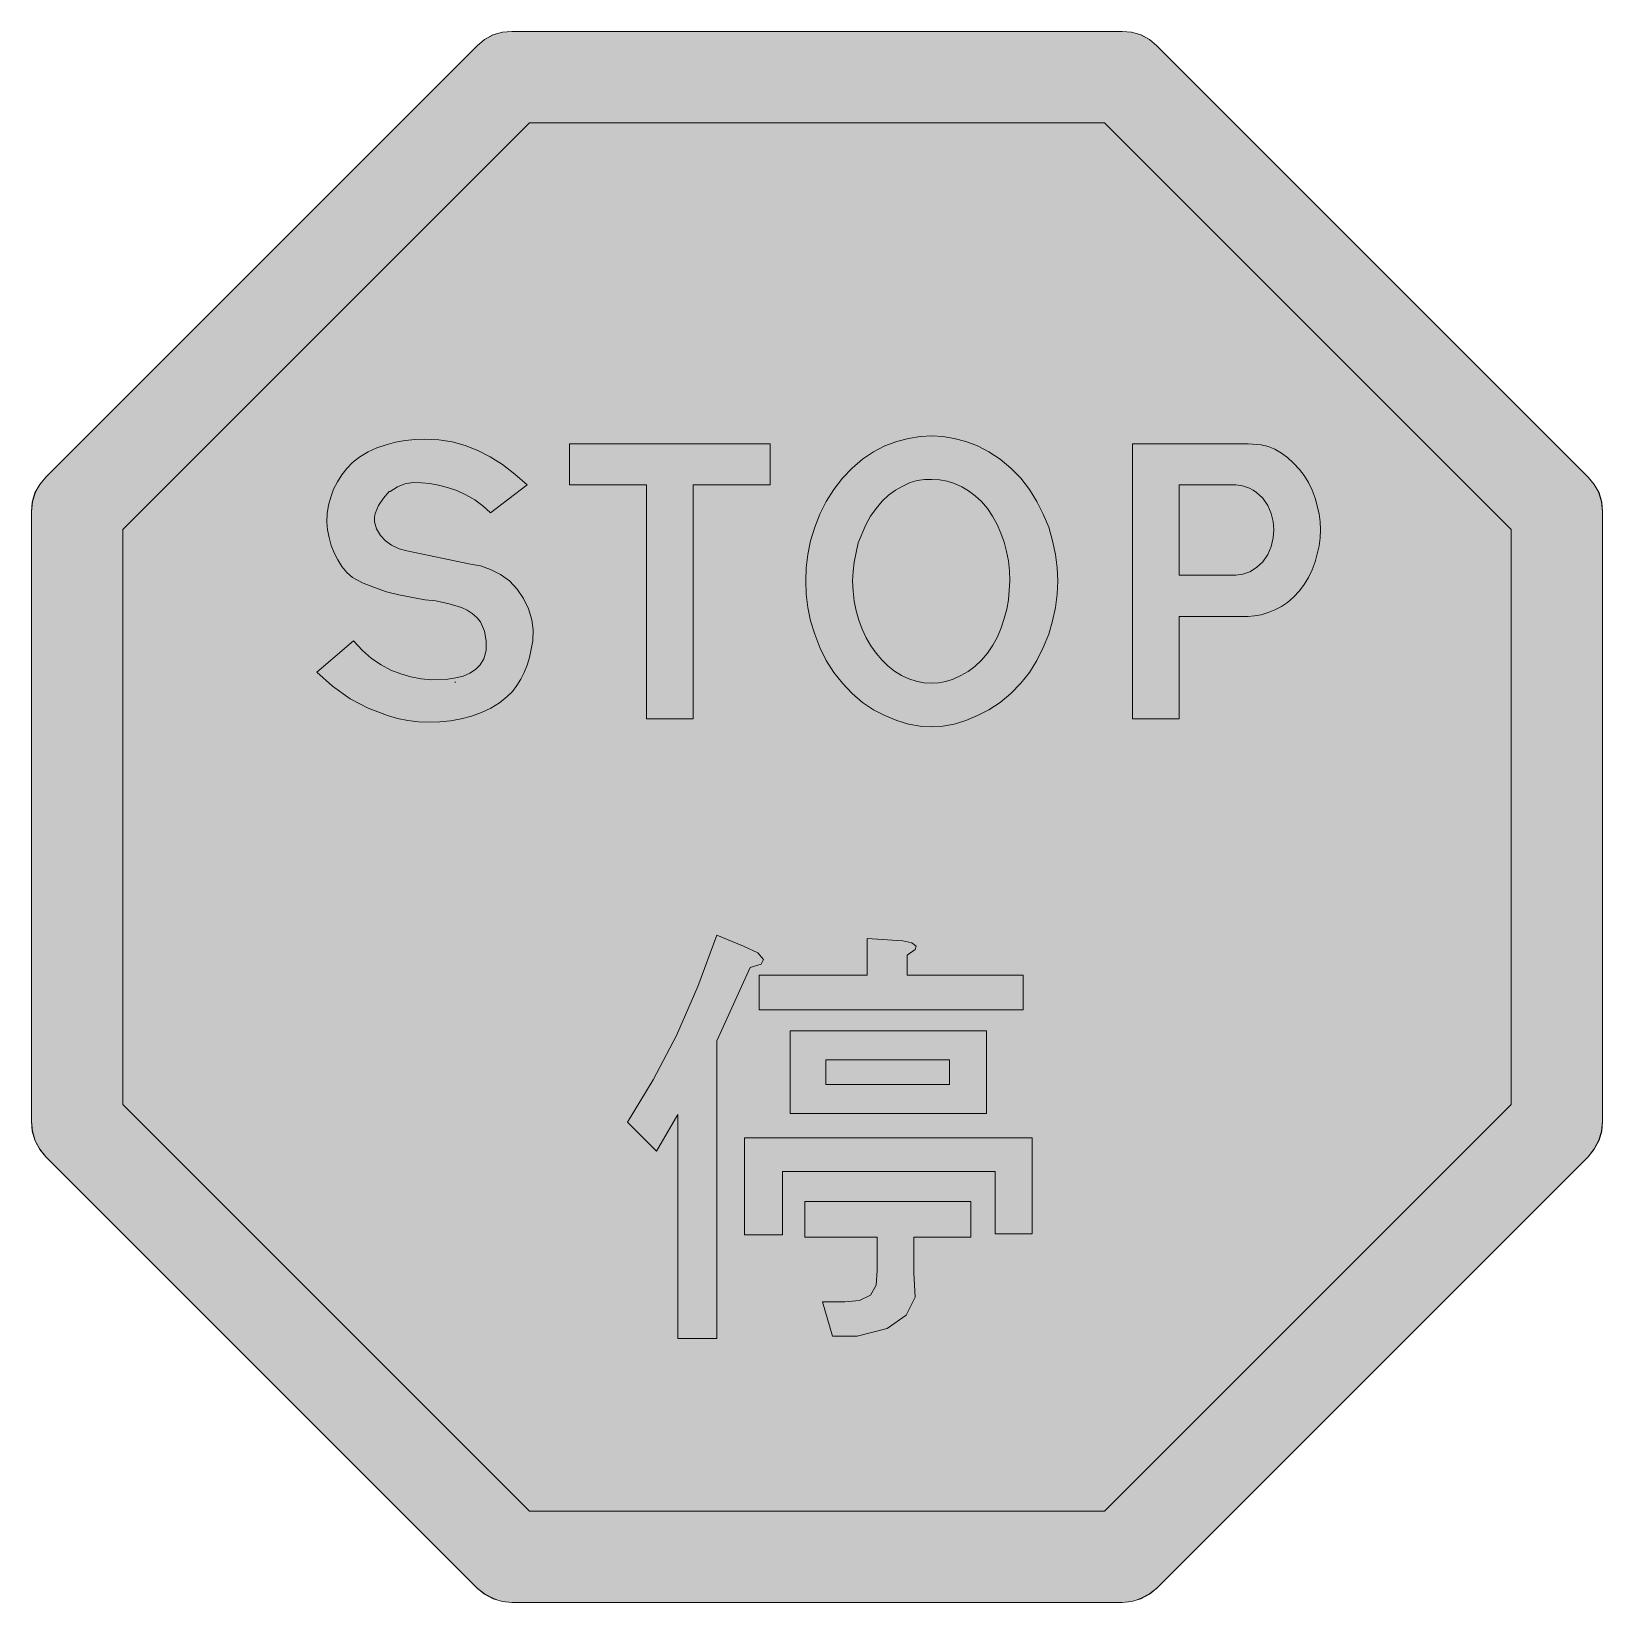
# Model space of a CAD drawing. Header units: metres. Extents: x 158 to 412, y 9 to 263.
import ezdxf

# ---------------------------------------------------------------- set-up
doc = ezdxf.new("R2010")
doc.units = ezdxf.units.M
for name, color, linetype, true_color in [('FILL_RED_FF0000', 7, 'Continuous', 0xff0000), ('FILL_WHITE_FFFFFF', 7, 'Continuous', 0xffffff), ('STROKE_RED_FF0000', 7, 'Continuous', 0xff0000), ('STROKE_WHITE_FFFFFF', 7, 'Continuous', 0xffffff)]:
    doc.layers.add(name, color=color, linetype=linetype, true_color=true_color)

msp = doc.modelspace()

# ---------------------------------------------------------------- hatches: boundary and pattern name
at = {"layer": 'FILL_RED_FF0000', "true_color": 0xff0000}
h = msp.add_hatch(color=7, dxfattribs=at)
h.dxf.hatch_style = 1
h.paths.add_polyline_path([(331.38, 248.22), (397.08, 182.52), (397.08, 89.64), (331.38, 23.94), (238.5, 23.94), (172.8, 89.64), (172.8, 182.52), (238.5, 248.22), (331.38, 248.22)])
at = {"layer": 'FILL_WHITE_FFFFFF', "true_color": 0xffffff}
h = msp.add_hatch(color=7, dxfattribs=at)
h.dxf.hatch_style = 1
h.paths.add_polyline_path([(231.23, 261.68), (232.56, 262.44), (234.16, 262.85), (235.62, 262.98), (334.26, 262.98), (335.72, 262.85), (337.32, 262.44), (338.65, 261.68), (339.84, 260.64), (409.5, 190.98), (410.47, 189.79), (411.3, 188.46), (411.71, 186.93), (411.84, 185.4), (411.84, 86.94), (411.71, 85.34), (411.3, 83.88), (410.47, 82.4), (409.5, 81.18), (339.84, 11.52), (338.65, 10.58), (337.32, 9.9), (336.51, 9.56), (335.72, 9.34), (334.26, 9.18), (235.62, 9.18), (234.16, 9.34), (233.37, 9.56), (232.56, 9.9), (231.23, 10.57), (230.04, 11.52), (160.38, 81.18), (159.41, 82.4), (158.58, 83.88), (158.17, 85.34), (158.04, 86.94), (158.04, 185.4), (158.17, 186.93), (158.58, 188.46), (159.41, 189.79), (160.38, 190.98), (230.04, 260.64), (231.23, 261.68)])
h = msp.add_hatch(color=7, dxfattribs=at)
h.dxf.hatch_style = 1
h.paths.add_polyline_path([(230.98, 186.35), (229.65, 187.32), (228.23, 188.13), (226.75, 188.8), (225.27, 189.32), (223.8, 189.7), (222.38, 189.95), (221.04, 190.08), (219.64, 190.11), (218.38, 189.9), (217.19, 189.42), (216, 188.64), (215.82, 188.64), (214.9, 187.6), (214.11, 186.41), (213.59, 185.12), (213.48, 184.45), (213.48, 183.78), (213.8, 182.61), (214.42, 181.55), (215.25, 180.67), (216.18, 180), (217.44, 179.42), (218.7, 179.1), (228.96, 176.94), (230.58, 176.63), (232.2, 176.04), (233.8, 175.27), (235.26, 174.24), (236.51, 172.9), (237.53, 171.36), (238.32, 169.68), (238.86, 167.94), (239.08, 166.3), (239.04, 164.52), (238.49, 161.82), (238.11, 160.58), (237.64, 159.41), (237.1, 158.32), (236.46, 157.31), (235.73, 156.37), (234.9, 155.52), (233.66, 154.52), (232.27, 153.66), (230.76, 152.94), (229.14, 152.37), (227.46, 151.93), (225.74, 151.62), (224.01, 151.44), (222.3, 151.38), (220.56, 151.45), (218.86, 151.67), (217.2, 152.01), (215.57, 152.46), (212.45, 153.66), (209.52, 155.16), (206.68, 157.19), (204.12, 159.48), (210.06, 164.52), (211.5, 162.97), (212.99, 161.69), (214.52, 160.64), (216.09, 159.82), (217.69, 159.19), (219.32, 158.72), (220.98, 158.41), (222.66, 158.22), (225.32, 158.35), (226.59, 158.54), (227.77, 158.85), (228.84, 159.29), (229.77, 159.89), (230.54, 160.67), (231.12, 161.64), (231.49, 163), (231.52, 164.54), (231.22, 166.12), (230.58, 167.58), (229.98, 168.32), (229.25, 168.95), (228.43, 169.47), (227.52, 169.9), (225.52, 170.54), (223.38, 171), (221.58, 171.18), (217.39, 171.97), (215.4, 172.47), (213.48, 173.16), (211.61, 173.83), (209.88, 174.78), (208.99, 175.59), (208.2, 176.54), (207.51, 177.6), (206.93, 178.74), (206.46, 179.95), (206.11, 181.21), (205.87, 182.49), (205.74, 183.78), (205.81, 185.13), (206.03, 186.46), (206.39, 187.76), (206.86, 189.02), (207.46, 190.22), (208.17, 191.35), (208.98, 192.39), (209.88, 193.32), (211.09, 194.26), (212.42, 195.05), (213.84, 195.7), (215.32, 196.22), (216.87, 196.62), (218.44, 196.89), (220.01, 197.05), (221.58, 197.1), (223.83, 196.99), (225.99, 196.66), (228.09, 196.09), (230.13, 195.3), (232.14, 194.27), (234.13, 193), (236.13, 191.48), (238.14, 189.72), (232.2, 185.22), (230.98, 186.35)])
h = msp.add_hatch(color=7, dxfattribs=at)
h.dxf.hatch_style = 1
h.paths.add_polyline_path([(277.38, 189.72), (264.96, 189.72), (264.96, 151.92), (257.4, 151.92), (257.4, 189.72), (244.98, 189.72), (244.98, 196.38), (277.38, 196.38), (277.38, 189.72)])
h = msp.add_hatch(color=7, dxfattribs=at)
h.dxf.hatch_style = 1
h.paths.add_polyline_path([(307.1, 197.24), (308.97, 196.73), (310.86, 196.02), (312.72, 195.08), (314.51, 193.88), (316.23, 192.45), (317.88, 190.8), (319.27, 188.98), (320.47, 187.04), (321.5, 185), (322.38, 182.88), (322.98, 180.69), (323.44, 178.49), (323.72, 176.32), (323.82, 174.24), (323.72, 172.08), (323.44, 169.92), (322.98, 167.76), (322.38, 165.6), (321.5, 163.45), (320.47, 161.37), (319.27, 159.42), (317.88, 157.68), (316.23, 156.03), (314.51, 154.6), (312.72, 153.4), (310.86, 152.46), (308.97, 151.65), (307.1, 151.09), (305.27, 150.76), (303.48, 150.66), (301.59, 150.76), (299.7, 151.09), (297.81, 151.65), (295.92, 152.46), (294.07, 153.4), (292.3, 154.6), (290.63, 156.03), (289.08, 157.68), (287.67, 159.42), (286.43, 161.37), (285.38, 163.45), (284.58, 165.6), (283.9, 167.76), (283.46, 169.92), (283.21, 172.08), (283.14, 174.24), (283.21, 176.32), (283.46, 178.49), (283.9, 180.69), (284.58, 182.88), (285.38, 185), (286.43, 187.04), (287.67, 188.98), (289.08, 190.8), (290.63, 192.45), (292.3, 193.88), (294.07, 195.08), (295.92, 196.02), (297.81, 196.73), (299.7, 197.24), (301.59, 197.54), (303.48, 197.64), (305.27, 197.54), (307.1, 197.24)])
h.paths.add_polyline_path([(301.14, 190.42), (299.99, 190.09), (298.8, 189.54), (297.62, 188.9), (296.51, 188.08), (295.46, 187.08), (294.48, 185.94), (293.6, 184.66), (292.84, 183.29), (291.6, 180.36), (290.95, 177.23), (290.76, 175.73), (290.7, 174.24), (290.77, 172.57), (290.96, 170.94), (291.28, 169.37), (291.71, 167.85), (292.26, 166.4), (292.9, 165.03), (293.65, 163.74), (294.48, 162.54), (295.4, 161.45), (296.39, 160.49), (297.45, 159.66), (298.58, 158.96), (299.75, 158.41), (300.96, 158.01), (302.21, 157.76), (303.48, 157.68), (304.59, 157.75), (305.75, 157.97), (306.95, 158.36), (308.16, 158.94), (309.34, 159.58), (310.46, 160.4), (311.5, 161.4), (312.48, 162.54), (313.36, 163.82), (314.1, 165.2), (314.71, 166.64), (315.18, 168.12), (315.62, 169.63), (315.9, 171.18), (316.08, 174.24), (316.02, 175.85), (315.85, 177.44), (315.56, 178.99), (315.16, 180.5), (314.65, 181.95), (314.03, 183.35), (313.31, 184.68), (312.48, 185.94), (311.51, 187.02), (310.49, 187.96), (309.43, 188.77), (308.32, 189.43), (307.17, 189.95), (305.97, 190.32), (304.75, 190.54), (303.48, 190.62), (302.29, 190.58), (301.14, 190.42)], flags=16)
h = msp.add_hatch(color=7, dxfattribs=at)
h.dxf.hatch_style = 1
h.paths.add_polyline_path([(357.81, 195.92), (358.92, 195.48), (359.97, 194.87), (360.97, 194.13), (361.93, 193.25), (362.88, 192.24), (363.65, 191.23), (364.34, 190.1), (364.93, 188.87), (365.4, 187.56), (366.05, 185.04), (366.24, 183.76), (366.3, 182.52), (366.24, 181.2), (366.05, 179.91), (365.4, 177.3), (364.93, 175.99), (364.34, 174.76), (363.65, 173.63), (362.88, 172.62), (361.93, 171.61), (360.97, 170.75), (359.97, 170.06), (358.92, 169.56), (357.81, 169.09), (356.69, 168.75), (355.6, 168.55), (354.6, 168.48), (343.44, 168.48), (343.44, 151.92), (335.88, 151.92), (335.88, 196.38), (354.6, 196.38), (356.69, 196.2), (357.81, 195.92)])
h.paths.add_polyline_path([(352.62, 175.14), (353.73, 175.28), (354.85, 175.68), (355.94, 176.36), (356.94, 177.3), (357.75, 178.47), (358.31, 179.78), (358.64, 181.15), (358.74, 182.52), (358.64, 183.79), (358.31, 185.11), (357.75, 186.39), (356.94, 187.56), (355.93, 188.51), (355.4, 188.88), (354.78, 189.18), (353.7, 189.59), (352.62, 189.72), (343.44, 189.72), (343.44, 175.14), (352.62, 175.14)], flags=16)
h = msp.add_hatch(color=7, dxfattribs=at)
h.dxf.hatch_style = 1
h.paths.add_polyline_path([(275.4, 114.12), (276.3, 113.04), (275.94, 112.32), (274.14, 111.78), (268.74, 99.9), (268.74, 51.84), (262.44, 51.84), (262.44, 88.02), (259.02, 82.08), (254.34, 86.76), (258.48, 93.6), (262.26, 100.8), (265.68, 108.72), (268.74, 117), (273.06, 115.2), (275.4, 114.12)])
h = msp.add_hatch(color=7, dxfattribs=at)
h.dxf.hatch_style = 1
h.paths.add_polyline_path([(298.8, 116.1), (300.24, 115.74), (300.96, 115.2), (300.78, 114.66), (299.52, 113.76), (299.52, 110.52), (318.24, 110.52), (318.24, 104.94), (275.58, 104.94), (275.58, 110.52), (293.04, 110.52), (293.04, 116.46), (298.8, 116.1)])
h = msp.add_hatch(color=7, dxfattribs=at)
h.dxf.hatch_style = 1
h.paths.add_polyline_path([(312.3, 88.2), (280.62, 88.2), (280.62, 101.52), (312.3, 101.52), (312.3, 88.2)])
h.paths.add_polyline_path([(306.36, 96.84), (286.38, 96.84), (286.38, 92.88), (306.36, 92.88), (306.36, 96.84)], flags=16)
h = msp.add_hatch(color=7, dxfattribs=at)
h.dxf.hatch_style = 1
h.paths.add_polyline_path([(319.68, 84.24), (319.68, 68.76), (313.74, 68.76), (313.74, 78.84), (279.36, 78.84), (279.36, 68.58), (273.24, 68.58), (273.24, 84.24), (319.68, 84.24)])
h = msp.add_hatch(color=7, dxfattribs=at)
h.dxf.hatch_style = 1
h.paths.add_polyline_path([(309.78, 73.98), (309.78, 68.22), (300.6, 68.22), (300.6, 62.46), (300.78, 58.5), (299.34, 55.62), (296.28, 53.46), (291.42, 52.2), (287.46, 52.2), (285.84, 57.78), (289.44, 57.78), (291.78, 57.96), (293.58, 58.86), (294.48, 60.48), (294.66, 62.82), (294.66, 68.22), (282.96, 68.22), (282.96, 73.98), (309.78, 73.98)])

# ---------------------------------------------------------------- linework, layer by layer
at = {"layer": 'FILL_RED_FF0000', "lineweight": 0, "true_color": 0xff0000}
msp.add_lwpolyline([(331.38, 248.22), (397.08, 182.52), (397.08, 89.64), (331.38, 23.94), (238.5, 23.94), (172.8, 89.64), (172.8, 182.52), (238.5, 248.22)], close=True, dxfattribs=at)
at = {"layer": 'FILL_WHITE_FFFFFF', "lineweight": 0, "true_color": 0xffffff}
for points in [[(231.23, 261.68), (232.56, 262.44), (234.16, 262.85), (235.62, 262.98), (334.26, 262.98), (335.72, 262.85), (337.32, 262.44), (338.65, 261.68), (339.84, 260.64), (409.5, 190.98), (410.47, 189.79), (411.3, 188.46), (411.71, 186.93), (411.84, 185.4), (411.84, 86.94), (411.71, 85.34), (411.3, 83.88), (410.47, 82.4), (409.5, 81.18), (339.84, 11.52), (338.65, 10.58), (337.32, 9.9), (336.51, 9.56), (335.72, 9.34), (334.26, 9.18), (235.62, 9.18), (234.16, 9.34), (233.37, 9.56), (232.56, 9.9), (231.23, 10.57), (230.04, 11.52), (160.38, 81.18), (159.41, 82.4), (158.58, 83.88), (158.17, 85.34), (158.04, 86.94), (158.04, 185.4), (158.17, 186.93), (158.58, 188.46), (159.41, 189.79), (160.38, 190.98), (230.04, 260.64)], [(230.98, 186.35), (229.65, 187.32), (228.23, 188.13), (226.75, 188.8), (225.27, 189.32), (223.8, 189.7), (222.38, 189.95), (221.04, 190.08), (219.64, 190.11), (218.38, 189.9), (217.19, 189.42), (216, 188.64), (215.82, 188.64), (214.9, 187.6), (214.11, 186.41), (213.59, 185.12), (213.48, 184.45), (213.48, 183.78), (213.8, 182.61), (214.42, 181.55), (215.25, 180.67), (216.18, 180), (217.44, 179.42), (218.7, 179.1), (228.96, 176.94), (230.58, 176.63), (232.2, 176.04), (233.8, 175.27), (235.26, 174.24), (236.51, 172.9), (237.53, 171.36), (238.32, 169.68), (238.86, 167.94), (239.08, 166.3), (239.04, 164.52), (238.49, 161.82), (238.11, 160.58), (237.64, 159.41), (237.1, 158.32), (236.46, 157.31), (235.73, 156.37), (234.9, 155.52), (233.66, 154.52), (232.27, 153.66), (230.76, 152.94), (229.14, 152.37), (227.46, 151.93), (225.74, 151.62), (224.01, 151.44), (222.3, 151.38), (220.56, 151.45), (218.86, 151.67), (217.2, 152.01), (215.57, 152.46), (212.45, 153.66), (209.52, 155.16), (206.68, 157.19), (204.12, 159.48), (210.06, 164.52), (211.5, 162.97), (212.99, 161.69), (214.52, 160.64), (216.09, 159.82), (217.69, 159.19), (219.32, 158.72), (220.98, 158.41), (222.66, 158.22), (225.32, 158.35), (226.59, 158.54), (227.77, 158.85), (228.84, 159.29), (229.77, 159.89), (230.54, 160.67), (231.12, 161.64), (231.49, 163), (231.52, 164.54), (231.22, 166.12), (230.58, 167.58), (229.98, 168.32), (229.25, 168.95), (228.43, 169.47), (227.52, 169.9), (225.52, 170.54), (223.38, 171), (221.58, 171.18), (217.39, 171.97), (215.4, 172.47), (213.48, 173.16), (211.61, 173.83), (209.88, 174.78), (208.99, 175.59), (208.2, 176.54), (207.51, 177.6), (206.93, 178.74), (206.46, 179.95), (206.11, 181.21), (205.87, 182.49), (205.74, 183.78), (205.81, 185.13), (206.03, 186.46), (206.39, 187.76), (206.86, 189.02), (207.46, 190.22), (208.17, 191.35), (208.98, 192.39), (209.88, 193.32), (211.09, 194.26), (212.42, 195.05), (213.84, 195.7), (215.32, 196.22), (216.87, 196.62), (218.44, 196.89), (220.01, 197.05), (221.58, 197.1), (223.83, 196.99), (225.99, 196.66), (228.09, 196.09), (230.13, 195.3), (232.14, 194.27), (234.13, 193), (236.13, 191.48), (238.14, 189.72), (232.2, 185.22)], [(277.38, 189.72), (264.96, 189.72), (264.96, 151.92), (257.4, 151.92), (257.4, 189.72), (244.98, 189.72), (244.98, 196.38), (277.38, 196.38)], [(307.1, 197.24), (308.97, 196.73), (310.86, 196.02), (312.72, 195.08), (314.51, 193.88), (316.23, 192.45), (317.88, 190.8), (319.27, 188.98), (320.47, 187.04), (321.5, 185), (322.38, 182.88), (322.98, 180.69), (323.44, 178.49), (323.72, 176.32), (323.82, 174.24), (323.72, 172.08), (323.44, 169.92), (322.98, 167.76), (322.38, 165.6), (321.5, 163.45), (320.47, 161.37), (319.27, 159.42), (317.88, 157.68), (316.23, 156.03), (314.51, 154.6), (312.72, 153.4), (310.86, 152.46), (308.97, 151.65), (307.1, 151.09), (305.27, 150.76), (303.48, 150.66), (301.59, 150.76), (299.7, 151.09), (297.81, 151.65), (295.92, 152.46), (294.07, 153.4), (292.3, 154.6), (290.63, 156.03), (289.08, 157.68), (287.67, 159.42), (286.43, 161.37), (285.38, 163.45), (284.58, 165.6), (283.9, 167.76), (283.46, 169.92), (283.21, 172.08), (283.14, 174.24), (283.21, 176.32), (283.46, 178.49), (283.9, 180.69), (284.58, 182.88), (285.38, 185), (286.43, 187.04), (287.67, 188.98), (289.08, 190.8), (290.63, 192.45), (292.3, 193.88), (294.07, 195.08), (295.92, 196.02), (297.81, 196.73), (299.7, 197.24), (301.59, 197.54), (303.48, 197.64), (305.27, 197.54)], [(357.81, 195.92), (358.92, 195.48), (359.97, 194.87), (360.97, 194.13), (361.93, 193.25), (362.88, 192.24), (363.65, 191.23), (364.34, 190.1), (364.93, 188.87), (365.4, 187.56), (366.05, 185.04), (366.24, 183.76), (366.3, 182.52), (366.24, 181.2), (366.05, 179.91), (365.4, 177.3), (364.93, 175.99), (364.34, 174.76), (363.65, 173.63), (362.88, 172.62), (361.93, 171.61), (360.97, 170.75), (359.97, 170.06), (358.92, 169.56), (357.81, 169.09), (356.69, 168.75), (355.6, 168.55), (354.6, 168.48), (343.44, 168.48), (343.44, 151.92), (335.88, 151.92), (335.88, 196.38), (354.6, 196.38), (356.69, 196.2)], [(301.14, 190.42), (299.99, 190.09), (298.8, 189.54), (297.62, 188.9), (296.51, 188.08), (295.46, 187.08), (294.48, 185.94), (293.6, 184.66), (292.84, 183.29), (291.6, 180.36), (290.95, 177.23), (290.76, 175.73), (290.7, 174.24), (290.77, 172.57), (290.96, 170.94), (291.28, 169.37), (291.71, 167.85), (292.26, 166.4), (292.9, 165.03), (293.65, 163.74), (294.48, 162.54), (295.4, 161.45), (296.39, 160.49), (297.45, 159.66), (298.58, 158.96), (299.75, 158.41), (300.96, 158.01), (302.21, 157.76), (303.48, 157.68), (304.59, 157.75), (305.75, 157.97), (306.95, 158.36), (308.16, 158.94), (309.34, 159.58), (310.46, 160.4), (311.5, 161.4), (312.48, 162.54), (313.36, 163.82), (314.1, 165.2), (314.71, 166.64), (315.18, 168.12), (315.62, 169.63), (315.9, 171.18), (316.08, 174.24), (316.02, 175.85), (315.85, 177.44), (315.56, 178.99), (315.16, 180.5), (314.65, 181.95), (314.03, 183.35), (313.31, 184.68), (312.48, 185.94), (311.51, 187.02), (310.49, 187.96), (309.43, 188.77), (308.32, 189.43), (307.17, 189.95), (305.97, 190.32), (304.75, 190.54), (303.48, 190.62), (302.29, 190.58)], [(352.62, 175.14), (353.73, 175.28), (354.85, 175.68), (355.94, 176.36), (356.94, 177.3), (357.75, 178.47), (358.31, 179.78), (358.64, 181.15), (358.74, 182.52), (358.64, 183.79), (358.31, 185.11), (357.75, 186.39), (356.94, 187.56), (355.93, 188.51), (355.4, 188.88), (354.78, 189.18), (353.7, 189.59), (352.62, 189.72), (343.44, 189.72), (343.44, 175.14)], [(275.4, 114.12), (276.3, 113.04), (275.94, 112.32), (274.14, 111.78), (268.74, 99.9), (268.74, 51.84), (262.44, 51.84), (262.44, 88.02), (259.02, 82.08), (254.34, 86.76), (258.48, 93.6), (262.26, 100.8), (265.68, 108.72), (268.74, 117), (273.06, 115.2)], [(298.8, 116.1), (300.24, 115.74), (300.96, 115.2), (300.78, 114.66), (299.52, 113.76), (299.52, 110.52), (318.24, 110.52), (318.24, 104.94), (275.58, 104.94), (275.58, 110.52), (293.04, 110.52), (293.04, 116.46)], [(312.3, 88.2), (280.62, 88.2), (280.62, 101.52), (312.3, 101.52)], [(306.36, 96.84), (286.38, 96.84), (286.38, 92.88), (306.36, 92.88)], [(319.68, 84.24), (319.68, 68.76), (313.74, 68.76), (313.74, 78.84), (279.36, 78.84), (279.36, 68.58), (273.24, 68.58), (273.24, 84.24)], [(309.78, 73.98), (309.78, 68.22), (300.6, 68.22), (300.6, 62.46), (300.78, 58.5), (299.34, 55.62), (296.28, 53.46), (291.42, 52.2), (287.46, 52.2), (285.84, 57.78), (289.44, 57.78), (291.78, 57.96), (293.58, 58.86), (294.48, 60.48), (294.66, 62.82), (294.66, 68.22), (282.96, 68.22), (282.96, 73.98)]]:
    msp.add_lwpolyline(points, close=True, dxfattribs=at)
at = {"layer": 'STROKE_RED_FF0000', "lineweight": 0, "true_color": 0xff0000}
for points in [[(230.04, 260.64), (231.24094, 261.68906), (232.6275, 262.4175), (234.11531, 262.84219), (235.62, 262.98)], [(235.62, 262.98), (334.26, 262.98)], [(334.26, 262.98), (335.76469, 262.84219), (337.2525, 262.4175), (338.63906, 261.68906), (339.84, 260.64)], [(160.38, 190.98001), (230.04, 260.64001)], [(339.84, 260.64), (409.5, 190.98)], [(158.04, 185.4), (158.20312, 186.98063), (158.67, 188.46), (159.40687, 189.80437), (160.38, 190.98)], [(409.5, 190.98001), (410.47312, 189.80439), (411.21, 188.46001), (411.67687, 186.98064), (411.84, 185.40001)], [(158.04, 86.94), (158.04, 185.4)], [(411.84, 185.4), (411.84, 86.94)], [(160.38, 81.18), (159.40687, 82.38375), (158.67, 83.79), (158.20312, 85.33125), (158.04, 86.94)], [(411.84, 86.94), (411.67687, 85.35656), (411.21, 83.8575), (410.47312, 82.45969), (409.5, 81.18)], [(230.04, 11.52), (160.38, 81.18)], [(409.5, 81.18), (339.84, 11.52)], [(235.62, 9.18), (234.11531, 9.34313), (232.6275, 9.81), (231.24094, 10.54688), (230.04, 11.52)], [(339.84, 11.52), (338.63906, 10.54688), (337.2525, 9.81), (335.76469, 9.34313), (334.26, 9.18)], [(334.26, 9.18), (235.62, 9.18)]]:
    msp.add_lwpolyline(points, dxfattribs=at)
at = {"layer": 'STROKE_WHITE_FFFFFF', "lineweight": 0, "true_color": 0xffffff}
msp.add_lwpolyline([(226.44, 157.86), (226.62, 157.86)], dxfattribs=at)

doc.saveas('drawing.dxf')
